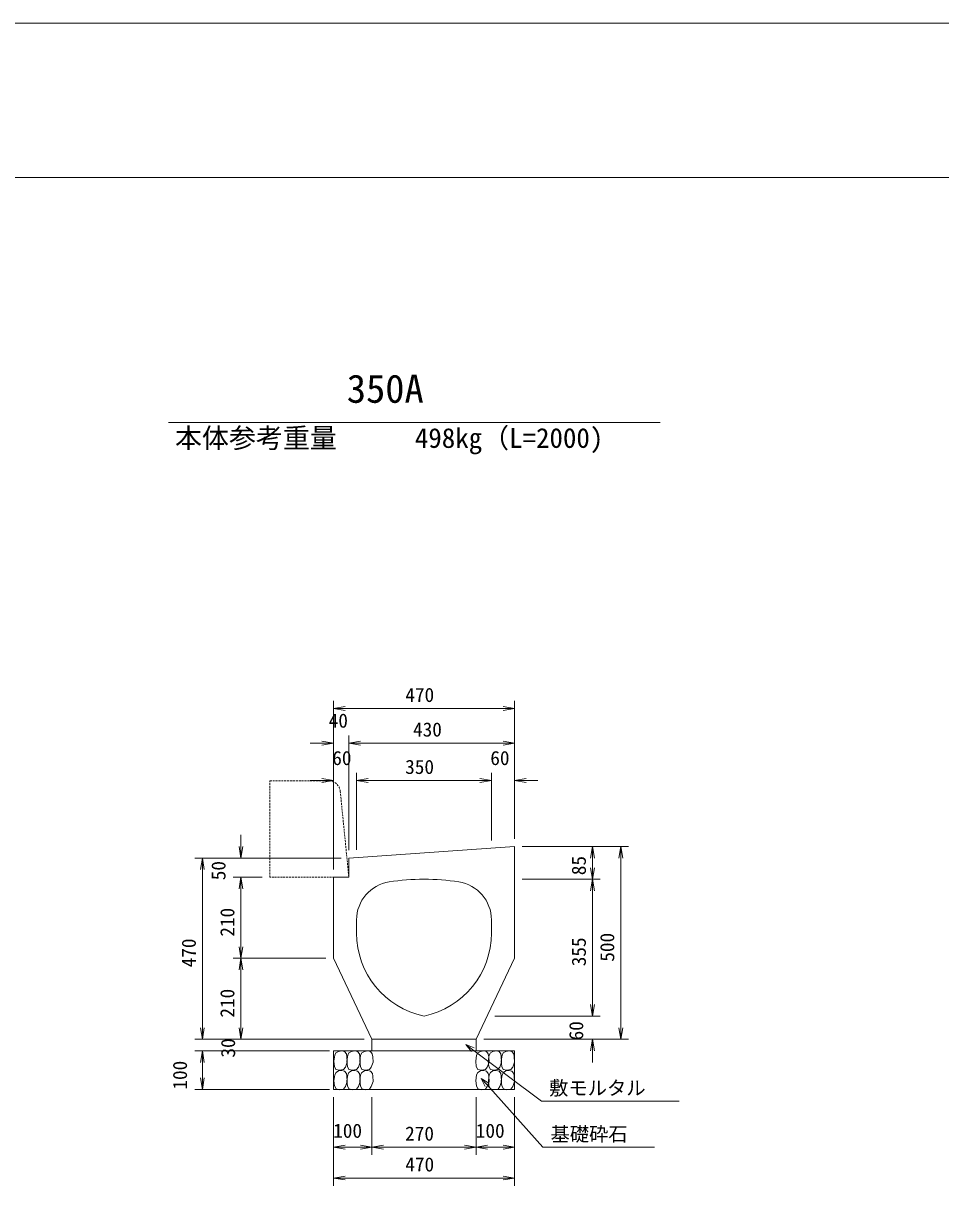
# Model space of a CAD drawing. Units: millimetres on the paper. Extents: x 0 to 841, y 0 to 594.
# Drawn here: x 225.9 to 344.9, y 443.2 to 594 of the extents above; entities that cross this region are included whole.
import ezdxf
from ezdxf.enums import TextEntityAlignment as Align

# ---------------------------------------------------------------- set-up
doc = ezdxf.new("R2010")
doc.units = ezdxf.units.MM
doc.linetypes.add('USER1', pattern=[0.375, 0.25, -0.125])
for name, color, linetype in [('D-MTR-TXT(文字列）', 7, 'Continuous'), ('D-STR-TXT（文字）', 7, 'Continuous'), ('D-TTL-TXT（文字）', 7, 'Continuous')]:
    doc.layers.add(name, color=color, linetype=linetype)
for name, color, linetype, lineweight in [('D-STR-DIM（寸法）', 7, 'Continuous', 18), ('D-STR-HTXT（旗揚げ）', 7, 'Continuous', 18), ('D-STR-STRn（構造物）', 7, 'Continuous', 18), ('D-STR（構造物外形線）', 1, 'Continuous', 18), ('D-TTL(外枠）', 2, 'Continuous', 18), ('DEFPOINTS_2', 8, 'Continuous', 18)]:
    doc.layers.add(name, color=color, linetype=linetype, lineweight=lineweight)
doc.styles.add('ＭＳ ゴシック', font='')
doc.styles.get('ＭＳ ゴシック').set_extended_font_data('MS Gothic')

msp = doc.modelspace()

# ---------------------------------------------------------------- linework, layer by layer
at = {"layer": 'D-STR-DIM（寸法）'}
for p, q in [((266.101, 484.241), (266.101, 506.129)), ((266.101, 505.129), (267.601, 505.379)), ((267.601, 504.879), (266.101, 505.129)), ((266.101, 505.129), (267.601, 505.129)), ((288.101, 505.129), (267.601, 505.129)), ((288.101, 505.379), (289.601, 505.129)), ((289.601, 505.129), (288.101, 504.879)), ((289.601, 505.129), (288.101, 505.129)), ((289.601, 488.241), (289.601, 506.129)), ((264.601, 500.646), (263.101, 500.646)), ((264.601, 500.896), (266.101, 500.646)), ((266.101, 500.646), (264.601, 500.396)), ((266.101, 500.646), (264.601, 500.646)), ((266.101, 484.241), (266.101, 501.646)), ((268.101, 486.741), (268.101, 501.646)), ((268.101, 486.741), (268.101, 501.646)), ((268.101, 500.646), (269.601, 500.896)), ((268.101, 500.646), (269.601, 500.896)), ((269.601, 500.396), (268.101, 500.646)), ((268.101, 500.646), (269.601, 500.646)), ((269.601, 500.396), (268.101, 500.646)), ((268.101, 500.646), (269.601, 500.646)), ((288.101, 500.646), (269.601, 500.646)), ((269.601, 500.646), (271.101, 500.646)), ((288.101, 500.896), (289.601, 500.646)), ((289.601, 500.646), (288.101, 500.396)), ((289.601, 500.646), (288.101, 500.646)), ((289.601, 488.241), (289.601, 501.646)), ((264.601, 496.046), (266.101, 495.796)), ((266.101, 484.241), (266.101, 496.796)), ((269.101, 486.811), (269.101, 496.796)), ((269.101, 486.811), (269.101, 496.796)), ((269.101, 495.796), (270.601, 496.046)), ((269.101, 495.796), (270.601, 496.046)), ((285.101, 496.046), (286.601, 495.796)), ((285.101, 496.046), (286.601, 495.796)), ((286.601, 488.032), (286.601, 496.796)), ((286.601, 488.032), (286.601, 496.796)), ((289.601, 488.241), (289.601, 496.796)), ((289.601, 495.796), (291.101, 496.046)), ((264.601, 495.796), (263.101, 495.796)), ((266.101, 495.796), (264.601, 495.546)), ((266.101, 495.796), (264.601, 495.796)), ((270.601, 495.546), (269.101, 495.796)), ((269.101, 495.796), (270.601, 495.796)), ((270.601, 495.546), (269.101, 495.796)), ((269.101, 495.796), (270.601, 495.796)), ((270.601, 495.796), (272.101, 495.796)), ((270.601, 495.796), (285.101, 495.796)), ((285.101, 495.796), (283.601, 495.796)), ((286.601, 495.796), (285.101, 495.546)), ((286.601, 495.796), (285.101, 495.796)), ((286.601, 495.796), (285.101, 495.546)), ((286.601, 495.796), (285.101, 495.796)), ((291.101, 495.546), (289.601, 495.796)), ((289.601, 495.796), (291.101, 495.796)), ((291.101, 495.796), (292.601, 495.796)), ((254.101, 487.241), (254.101, 488.741)), ((254.101, 485.741), (253.851, 487.241)), ((254.351, 487.241), (254.101, 485.741)), ((254.101, 485.741), (254.101, 487.241)), ((290.601, 487.241), (300.697, 487.241)), ((290.601, 487.241), (304.379, 487.241)), ((299.447, 485.741), (299.697, 487.241)), ((299.697, 487.241), (299.947, 485.741)), ((299.697, 487.241), (299.697, 485.741)), ((303.129, 485.741), (303.379, 487.241)), ((303.379, 487.241), (303.629, 485.741)), ((303.379, 487.241), (303.379, 485.741)), ((267.101, 485.741), (248.101, 485.741)), ((248.851, 484.241), (249.101, 485.741)), ((249.101, 485.741), (249.351, 484.241)), ((249.101, 485.741), (249.101, 484.241)), ((267.101, 485.741), (253.101, 485.741)), ((299.697, 485.741), (299.697, 484.491)), ((303.379, 485.741), (303.379, 463.741)), ((249.101, 484.241), (249.101, 463.741)), ((299.697, 482.991), (299.447, 484.491)), ((299.947, 484.491), (299.697, 482.991)), ((299.697, 482.991), (299.697, 484.491)), ((256.851, 483.241), (253.101, 483.241)), ((256.851, 483.241), (253.101, 483.241)), ((253.851, 481.741), (254.101, 483.241)), ((253.851, 481.741), (254.101, 483.241)), ((254.101, 483.241), (254.351, 481.741)), ((254.101, 483.241), (254.101, 481.741)), ((254.101, 483.241), (254.351, 481.741)), ((254.101, 483.241), (254.101, 481.741)), ((290.601, 482.991), (300.697, 482.991)), ((290.774, 482.991), (300.697, 482.991)), ((299.447, 481.491), (299.697, 482.991)), ((299.697, 482.991), (299.947, 481.491)), ((299.697, 482.991), (299.697, 481.491)), ((254.101, 481.741), (254.101, 480.241)), ((254.101, 481.741), (254.101, 474.241)), ((299.697, 466.741), (299.697, 481.491)), ((254.101, 472.741), (253.851, 474.241)), ((254.351, 474.241), (254.101, 472.741)), ((254.101, 472.741), (254.101, 474.241)), ((265.101, 472.741), (253.101, 472.741)), ((265.101, 472.741), (253.101, 472.741)), ((253.851, 471.241), (254.101, 472.741)), ((254.101, 472.741), (254.351, 471.241)), ((254.101, 472.741), (254.101, 471.241)), ((254.101, 471.241), (254.101, 463.741)), ((299.697, 466.741), (299.697, 468.241)), ((299.697, 465.241), (299.447, 466.741)), ((299.697, 465.241), (299.447, 466.741)), ((299.947, 466.741), (299.697, 465.241)), ((299.697, 465.241), (299.697, 466.741)), ((299.947, 466.741), (299.697, 465.241)), ((299.697, 465.241), (299.697, 466.741)), ((249.101, 463.741), (249.101, 465.241)), ((287.03, 465.241), (300.697, 465.241)), ((287.03, 465.241), (300.697, 465.241)), ((249.101, 462.241), (248.851, 463.741)), ((249.101, 462.241), (248.851, 463.741)), ((249.351, 463.741), (249.101, 462.241)), ((249.101, 462.241), (249.101, 463.741)), ((249.351, 463.741), (249.101, 462.241)), ((249.101, 462.241), (249.101, 463.741)), ((254.101, 462.241), (253.851, 463.741)), ((254.351, 463.741), (254.101, 462.241)), ((254.101, 462.241), (254.101, 463.741)), ((303.379, 462.241), (303.129, 463.741)), ((303.629, 463.741), (303.379, 462.241)), ((303.379, 462.241), (303.379, 463.741)), ((270.101, 462.241), (248.101, 462.241)), ((265.601, 462.241), (248.101, 462.241)), ((270.101, 462.241), (253.101, 462.241)), ((284.006, 460.642), (283.287, 461.559)), ((283.287, 461.559), (284.368, 461.125)), ((283.287, 461.559), (284.187, 460.884)), ((285.601, 462.241), (300.697, 462.241)), ((285.601, 462.241), (304.379, 462.241)), ((299.447, 460.741), (299.697, 462.241)), ((299.697, 462.241), (299.947, 460.741)), ((299.697, 462.241), (299.697, 460.741)), ((265.101, 460.741), (248.101, 460.741)), ((265.601, 460.741), (248.101, 460.741)), ((248.851, 459.241), (249.101, 460.741)), ((248.851, 459.241), (249.101, 460.741)), ((249.101, 460.741), (249.351, 459.241)), ((249.101, 460.741), (249.101, 459.241)), ((249.101, 460.741), (249.351, 459.241)), ((249.101, 460.741), (249.101, 459.241)), ((299.697, 460.741), (299.697, 459.241)), ((249.101, 459.241), (249.101, 457.741)), ((249.101, 457.241), (249.101, 459.241)), ((249.101, 455.741), (248.851, 457.241)), ((249.351, 457.241), (249.101, 455.741)), ((249.101, 455.741), (249.101, 457.241)), ((285.798, 456.127), (285.273, 457.167)), ((285.273, 457.167), (286.247, 456.529)), ((285.273, 457.167), (286.022, 456.328)), ((265.601, 455.741), (248.101, 455.741)), ((266.101, 454.741), (266.101, 443.241)), ((266.101, 454.741), (266.101, 447.241)), ((271.101, 454.741), (271.101, 447.241)), ((271.101, 454.741), (271.101, 447.241)), ((284.601, 454.741), (284.601, 447.241)), ((284.601, 454.741), (284.601, 447.241)), ((289.601, 454.741), (289.601, 447.241)), ((289.601, 454.741), (289.601, 443.241)), ((266.101, 448.241), (267.601, 448.491)), ((267.601, 447.991), (266.101, 448.241)), ((266.101, 448.241), (267.601, 448.241)), ((267.601, 448.241), (269.601, 448.241)), ((269.601, 448.491), (271.101, 448.241)), ((271.101, 448.241), (269.601, 447.991)), ((271.101, 448.241), (269.601, 448.241)), ((271.101, 448.241), (272.601, 448.491)), ((272.601, 447.991), (271.101, 448.241)), ((271.101, 448.241), (272.601, 448.241)), ((272.601, 448.241), (283.101, 448.241)), ((283.101, 448.491), (284.601, 448.241)), ((284.601, 448.241), (283.101, 447.991)), ((284.601, 448.241), (283.101, 448.241)), ((284.601, 448.241), (286.101, 448.491)), ((286.101, 447.991), (284.601, 448.241)), ((284.601, 448.241), (286.101, 448.241)), ((288.101, 448.241), (286.101, 448.241)), ((288.101, 448.491), (289.601, 448.241)), ((289.601, 448.241), (288.101, 447.991)), ((289.601, 448.241), (288.101, 448.241)), ((266.101, 444.241), (267.601, 444.491)), ((267.601, 443.991), (266.101, 444.241)), ((266.101, 444.241), (267.601, 444.241)), ((288.101, 444.241), (267.601, 444.241)), ((288.101, 444.491), (289.601, 444.241)), ((289.601, 444.241), (288.101, 443.991)), ((289.601, 444.241), (288.101, 444.241))]:
    msp.add_line(p, q, dxfattribs=at)
at = {"layer": 'D-STR-HTXT（旗揚げ）'}
for p, q in [((244.714, 542.23), (308.497, 542.23)), ((284.187, 460.884), (293.092, 454.203)), ((286.022, 456.328), (293.26, 448.225)), ((293.092, 454.203), (310.948, 454.203)), ((293.26, 448.225), (307.734, 448.225))]:
    msp.add_line(p, q, dxfattribs=at)
at = {"layer": 'D-STR-STRn（構造物）', "linetype": 'USER1'}
for p, q in [((257.851, 483.241), (257.851, 495.741)), ((257.851, 495.741), (265.493, 495.741)), ((266.986, 494.39), (268.101, 483.241)), ((268.101, 483.241), (257.851, 483.241))]:
    msp.add_line(p, q, dxfattribs=at)
at = {"layer": 'D-STR-STRn（構造物）'}
for p, q in [((271.101, 462.241), (271.101, 460.741)), ((284.601, 462.241), (284.601, 460.741)), ((266.101, 460.741), (289.601, 460.741)), ((266.101, 455.741), (266.101, 460.741)), ((266.169, 459.386), (266.267, 460.177)), ((266.267, 460.177), (266.432, 460.474)), ((266.432, 460.474), (266.762, 460.671)), ((266.762, 460.671), (267.191, 460.737)), ((267.191, 460.737), (267.554, 460.638)), ((267.554, 460.638), (267.784, 460.342)), ((267.784, 460.342), (267.85, 459.979)), ((267.849, 459.386), (267.948, 460.177)), ((267.85, 459.979), (267.883, 459.287)), ((267.948, 460.177), (268.113, 460.474)), ((268.113, 460.474), (268.442, 460.671)), ((268.442, 460.671), (268.871, 460.737)), ((268.871, 460.737), (269.234, 460.638)), ((269.234, 460.638), (269.465, 460.342)), ((269.465, 460.342), (269.531, 459.979)), ((269.529, 459.386), (269.628, 460.177)), ((269.531, 459.979), (269.564, 459.287)), ((269.628, 460.177), (269.793, 460.474)), ((269.793, 460.474), (270.123, 460.671)), ((270.123, 460.671), (270.551, 460.737)), ((270.551, 460.737), (270.914, 460.638)), ((270.914, 460.638), (271.145, 460.342)), ((271.145, 460.342), (271.211, 459.979)), ((271.211, 459.979), (271.244, 459.287)), ((284.572, 459.386), (284.67, 460.177)), ((284.67, 460.177), (284.835, 460.474)), ((284.835, 460.474), (285.165, 460.671)), ((285.165, 460.671), (285.594, 460.737)), ((285.594, 460.737), (285.957, 460.638)), ((285.957, 460.638), (286.187, 460.342)), ((286.187, 460.342), (286.253, 459.979)), ((286.194, 459.386), (286.293, 460.177)), ((286.253, 459.979), (286.286, 459.287)), ((286.293, 460.177), (286.458, 460.474)), ((286.458, 460.474), (286.787, 460.671)), ((286.787, 460.671), (287.216, 460.737)), ((287.216, 460.737), (287.579, 460.638)), ((287.579, 460.638), (287.81, 460.342)), ((287.81, 460.342), (287.876, 459.979)), ((287.874, 459.386), (287.973, 460.177)), ((287.876, 459.979), (287.909, 459.287)), ((287.973, 460.177), (288.138, 460.474)), ((288.138, 460.474), (288.468, 460.671)), ((288.468, 460.671), (288.896, 460.737)), ((288.896, 460.737), (289.259, 460.638)), ((289.259, 460.638), (289.49, 460.342)), ((289.49, 460.342), (289.556, 459.979)), ((289.556, 459.979), (289.589, 459.287)), ((289.601, 460.741), (289.601, 455.741)), ((266.234, 458.727), (266.169, 459.386)), ((266.432, 458.331), (266.234, 458.727)), ((266.894, 458.233), (266.432, 458.331)), ((267.653, 458.628), (267.422, 458.299)), ((267.883, 459.287), (267.653, 458.628)), ((267.915, 458.727), (267.849, 459.386)), ((268.113, 458.331), (267.915, 458.727)), ((268.574, 458.233), (268.113, 458.331)), ((269.333, 458.628), (269.102, 458.299)), ((269.564, 459.287), (269.333, 458.628)), ((269.595, 458.727), (269.529, 459.386)), ((269.793, 458.331), (269.595, 458.727)), ((270.254, 458.233), (269.793, 458.331)), ((271.013, 458.628), (270.782, 458.299)), ((271.244, 459.287), (271.013, 458.628)), ((284.637, 458.727), (284.572, 459.386)), ((284.835, 458.331), (284.637, 458.727)), ((285.297, 458.233), (284.835, 458.331)), ((286.056, 458.628), (285.825, 458.299)), ((286.286, 459.287), (286.056, 458.628)), ((286.26, 458.727), (286.194, 459.386)), ((286.458, 458.331), (286.26, 458.727)), ((286.919, 458.233), (286.458, 458.331)), ((287.678, 458.628), (287.447, 458.299)), ((287.909, 459.287), (287.678, 458.628)), ((287.94, 458.727), (287.874, 459.386)), ((288.138, 458.331), (287.94, 458.727)), ((288.599, 458.233), (288.138, 458.331)), ((289.358, 458.628), (289.127, 458.299)), ((289.589, 459.287), (289.358, 458.628)), ((266.172, 456.85), (266.27, 457.641)), ((266.237, 456.19), (266.172, 456.85)), ((266.27, 457.641), (266.435, 457.937)), ((266.435, 457.937), (266.765, 458.135)), ((266.765, 458.135), (267.194, 458.201)), ((267.422, 458.299), (266.894, 458.233)), ((267.194, 458.201), (267.557, 458.102)), ((267.557, 458.102), (267.787, 457.805)), ((267.787, 457.805), (267.853, 457.443)), ((267.852, 456.85), (267.951, 457.641)), ((267.918, 456.19), (267.852, 456.85)), ((267.853, 457.443), (267.886, 456.751)), ((267.951, 457.641), (268.116, 457.937)), ((268.116, 457.937), (268.445, 458.135)), ((268.445, 458.135), (268.874, 458.201)), ((269.102, 458.299), (268.574, 458.233)), ((268.874, 458.201), (269.237, 458.102)), ((269.237, 458.102), (269.468, 457.805)), ((269.468, 457.805), (269.534, 457.443)), ((269.532, 456.85), (269.631, 457.641)), ((269.598, 456.19), (269.532, 456.85)), ((269.534, 457.443), (269.567, 456.751)), ((269.631, 457.641), (269.796, 457.937)), ((269.796, 457.937), (270.125, 458.135)), ((270.125, 458.135), (270.554, 458.201)), ((270.782, 458.299), (270.254, 458.233)), ((270.554, 458.201), (270.917, 458.102)), ((270.917, 458.102), (271.148, 457.805)), ((271.148, 457.805), (271.214, 457.443)), ((271.214, 457.443), (271.247, 456.751)), ((284.575, 456.85), (284.673, 457.641)), ((284.64, 456.19), (284.575, 456.85)), ((284.673, 457.641), (284.838, 457.937)), ((284.838, 457.937), (285.168, 458.135)), ((285.168, 458.135), (285.597, 458.201)), ((285.825, 458.299), (285.297, 458.233)), ((285.597, 458.201), (285.96, 458.102)), ((285.96, 458.102), (286.19, 457.805)), ((286.19, 457.805), (286.256, 457.443)), ((286.197, 456.85), (286.296, 457.641)), ((286.263, 456.19), (286.197, 456.85)), ((286.256, 457.443), (286.289, 456.751)), ((286.296, 457.641), (286.461, 457.937)), ((286.461, 457.937), (286.79, 458.135)), ((286.79, 458.135), (287.219, 458.201)), ((287.447, 458.299), (286.919, 458.233)), ((287.219, 458.201), (287.582, 458.102)), ((287.582, 458.102), (287.813, 457.805)), ((287.813, 457.805), (287.879, 457.443)), ((287.877, 456.85), (287.976, 457.641)), ((287.943, 456.19), (287.877, 456.85)), ((287.879, 457.443), (287.912, 456.751)), ((287.976, 457.641), (288.141, 457.937)), ((288.141, 457.937), (288.471, 458.135)), ((288.471, 458.135), (288.899, 458.201)), ((289.127, 458.299), (288.599, 458.233)), ((288.899, 458.201), (289.262, 458.102)), ((289.262, 458.102), (289.493, 457.805)), ((289.493, 457.805), (289.559, 457.443)), ((289.559, 457.443), (289.592, 456.751)), ((289.601, 455.741), (266.101, 455.741)), ((266.435, 455.795), (266.237, 456.19)), ((266.897, 455.696), (266.435, 455.795)), ((267.425, 455.762), (266.897, 455.696)), ((267.656, 456.092), (267.425, 455.762)), ((267.886, 456.751), (267.656, 456.092)), ((268.116, 455.795), (267.918, 456.19)), ((268.577, 455.696), (268.116, 455.795)), ((269.105, 455.762), (268.577, 455.696)), ((269.336, 456.092), (269.105, 455.762)), ((269.567, 456.751), (269.336, 456.092)), ((269.796, 455.795), (269.598, 456.19)), ((270.257, 455.696), (269.796, 455.795)), ((270.785, 455.762), (270.257, 455.696)), ((271.016, 456.092), (270.785, 455.762)), ((271.247, 456.751), (271.016, 456.092)), ((284.838, 455.795), (284.64, 456.19)), ((285.3, 455.696), (284.838, 455.795)), ((285.828, 455.762), (285.3, 455.696)), ((286.059, 456.092), (285.828, 455.762)), ((286.289, 456.751), (286.059, 456.092)), ((286.461, 455.795), (286.263, 456.19)), ((286.922, 455.696), (286.461, 455.795)), ((287.45, 455.762), (286.922, 455.696)), ((287.681, 456.092), (287.45, 455.762)), ((287.912, 456.751), (287.681, 456.092)), ((288.141, 455.795), (287.943, 456.19)), ((288.602, 455.696), (288.141, 455.795)), ((289.13, 455.762), (288.602, 455.696)), ((289.361, 456.092), (289.13, 455.762)), ((289.592, 456.751), (289.361, 456.092))]:
    msp.add_line(p, q, dxfattribs=at)
at = {"layer": 'D-STR-STRn（構造物）', "linetype": 'USER1'}
msp.add_arc((265.493, 494.241), 1.5, 5.71059, 90, dxfattribs=at)
at = {"layer": 'D-STR（構造物外形線）'}
for p, q in [((289.601, 487.241), (268.101, 485.741)), ((289.601, 472.741), (289.601, 487.241)), ((268.101, 485.741), (268.101, 483.241)), ((268.101, 483.241), (266.101, 483.241)), ((266.101, 483.241), (266.101, 472.741)), ((269.101, 476.008), (269.101, 477.708)), ((286.601, 477.708), (286.601, 476.008)), ((266.101, 472.741), (271.101, 462.241)), ((284.601, 462.241), (289.601, 472.741)), ((271.101, 462.241), (284.601, 462.241))]:
    msp.add_line(p, q, dxfattribs=at)
for centre, radius, start, end in [((274.101, 477.708), 5, 98.62693, 180), ((277.851, 452.991), 30, 81.37307, 98.62693), ((281.601, 477.708), 5, 0, 81.37307), ((280.101, 476.008), 11, 180, 258.19711), ((275.601, 476.008), 11, 281.80289, 0)]:
    msp.add_arc(centre, radius, start, end, dxfattribs=at)
at = {"layer": 'D-TTL(外枠）'}
msp.add_line((23, 574), (818, 574), dxfattribs=at)
at = {"layer": 'DEFPOINTS_2'}
msp.add_line((0, 594), (841, 594), dxfattribs=at)

# ---------------------------------------------------------------- texts
at = {"layer": 'D-MTR-TXT(文字列）', "style": 'ＭＳ ゴシック'}
for s, p in [('本体参考重量', (245.545, 538.163)), ('498kg（L=2000)', (276.664, 538.163))]:
    msp.add_text(s, height=2.566, dxfattribs=at).set_placement(p, align=Align.BOTTOM_LEFT)
at = {"layer": 'D-STR-DIM（寸法）', "style": 'ＭＳ ゴシック'}
for s, p in [('470', (275.427, 505.429)), ('40', (265.489, 502.096)), ('430', (276.427, 500.946)), ('60', (265.951, 497.246)), ('60', (286.451, 497.246)), ('350', (275.408, 496.096)), ('100', (266.069, 448.909)), ('270', (275.402, 448.541)), ('100', (284.569, 448.909)), ('470', (275.427, 444.541))]:
    msp.add_text(s, height=1.833, dxfattribs=at).set_placement(p, align=Align.BOTTOM_LEFT)
for s, p in [('85', (299.397, 483.517)), ('50', (252.651, 482.86)), ('210', (253.801, 475.542)), ('470', (248.801, 471.567)), ('355', (299.397, 471.705)), ('500', (303.079, 472.298)), ('210', (253.801, 465.042)), ('60', (299.058, 462.091)), ('30', (253.894, 459.86)), ('100', (247.651, 455.709))]:
    msp.add_text(s, height=1.833, rotation=90, dxfattribs=at).set_placement(p, align=Align.BOTTOM_LEFT)
at = {"layer": 'D-STR-TXT（文字）', "style": 'ＭＳ ゴシック'}
for s, p in [('敷モルタル', (294.092, 454.453)), ('基礎砕石', (294.26, 448.475))]:
    msp.add_text(s, height=1.833, dxfattribs=at).set_placement(p, align=Align.BOTTOM_LEFT)
at = {"layer": 'D-TTL-TXT（文字）', "style": 'ＭＳ ゴシック'}
msp.add_text('350A', height=3.666, dxfattribs=at).set_placement((267.837, 543.678), align=Align.BOTTOM_LEFT)

doc.saveas('drawing.dxf')
